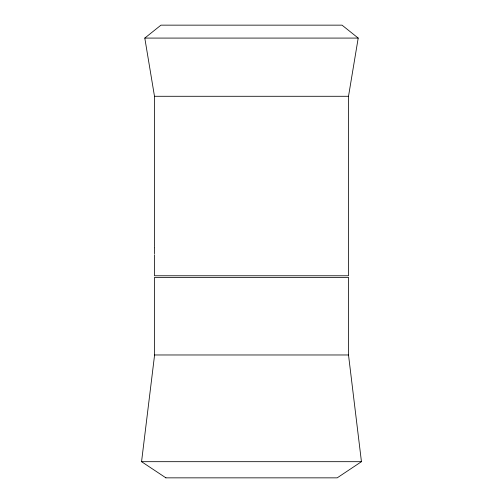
<?xml version="1.0" encoding="UTF-8"?>
<svg xmlns="http://www.w3.org/2000/svg" width="503" height="503" viewBox="0 0 503 503"><rect width="100%" height="100%" fill="white"/><g stroke="black" fill="none" stroke-linecap="round" stroke-linejoin="round"><path stroke-width="0.75" d="M154.528 253.707L154.54 247.998M154.496 254.732L154.49 275.77L348.51 275.77L348.51 96.287L358.205 38.083L342.04 25.15L160.96 25.15L144.795 38.083L154.49 96.287L154.496 246.747M165.908 477.85L141.557 461.685L154.591 354.973L154.54 277.386L348.51 277.386L348.51 354.973L361.443 461.685L337.192 477.85L165.808 477.85M144.795 38.083L358.205 38.083M154.49 96.287L348.51 96.287M154.49 354.973L348.51 354.973M141.557 461.685L361.443 461.685M154.522 247.35L154.528 247.715"/></g></svg>
